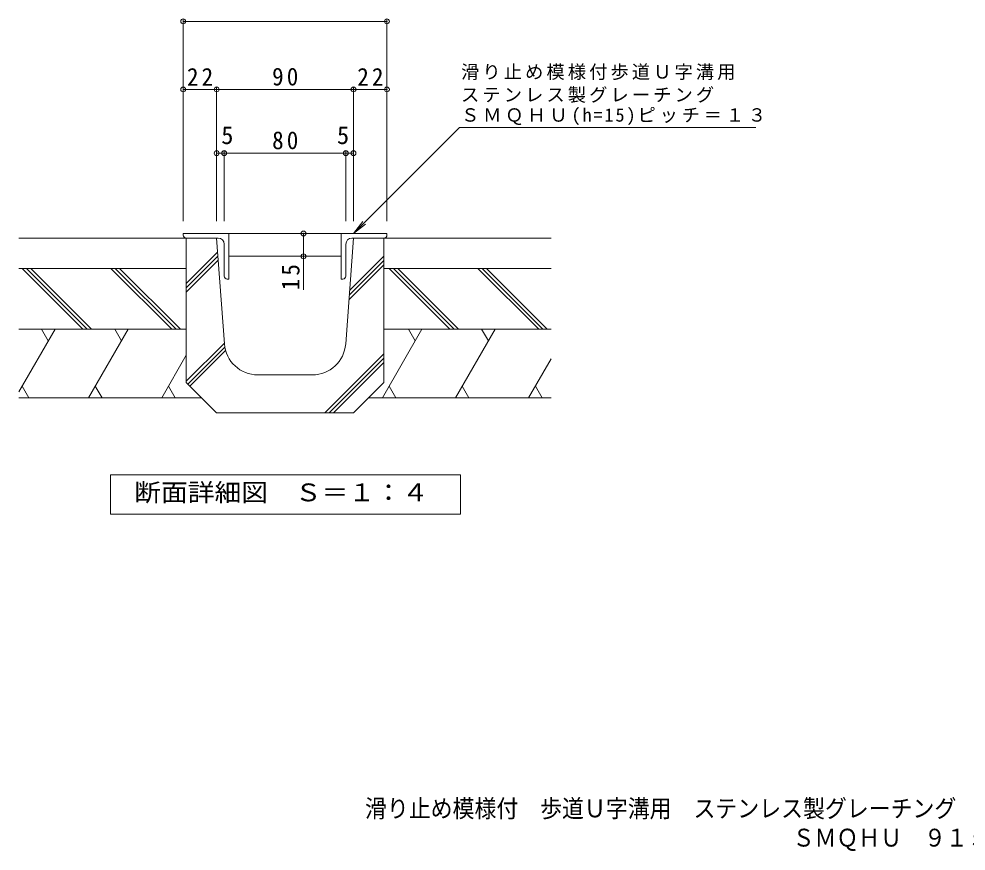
# Model space of a CAD drawing. Units: millimetres on the paper, enlarged 10 times, with parts at other scales. Extents: x -1646 to 1620, y -1375 to 967.
# Drawn here: x -1418 to 139, y -1375 to -7 of the extents above; entities that cross this region are included whole.
import ezdxf
from ezdxf.enums import TextEntityAlignment as Align

# ---------------------------------------------------------------- set-up
doc = ezdxf.new("R2010")
doc.units = ezdxf.units.MM
doc.header["$LTSCALE"] = 10
doc.header["$PDMODE"] = 32
doc.header["$PDSIZE"] = 8
doc.layers.add('A-0', color=6, linetype='Continuous', lineweight=5)
doc.layers.add('F-5', color=2, linetype='Continuous')
doc.styles.add('ＭＳ ゴシック', font='')
doc.styles.get('ＭＳ ゴシック').set_extended_font_data('MS Gothic')

msp = doc.modelspace()

# ---------------------------------------------------------------- linework, layer by layer
at = {"layer": 'A-0', "color": 7, "lineweight": 9}
for p, q in [((-1148.43, -8.27), (-1148.43, -339.95)), ((-1148.43, -11.27), (-813.43, -11.27)), ((-813.43, -8.27), (-813.43, -339.95)), ((-1093.43, -123.09), (-1148.43, -123.09)), ((-1093.43, -120.09), (-1093.43, -339.95)), ((-868.43, -123.09), (-1093.43, -123.09)), ((-868.43, -120.09), (-868.43, -339.95)), ((-813.43, -123.09), (-868.43, -123.09)), ((-868.43, -359.95), (-693.96, -185.48)), ((-693.96, -185.48), (-207.08, -185.48)), ((-1080.93, -227.78), (-1093.43, -227.78)), ((-1080.93, -224.78), (-1080.93, -339.95)), ((-880.93, -227.78), (-1080.93, -227.78)), ((-880.93, -224.78), (-880.93, -339.95)), ((-868.43, -227.78), (-880.93, -227.78)), ((-868.43, -359.95), (-853.21, -340.11)), ((-868.43, -359.95), (-848.6, -344.73)), ((-950.72, -359.95), (-950.72, -397.45)), ((-950.72, -397.45), (-950.72, -452.67))]:
    msp.add_line(p, q, dxfattribs=at)
at = {"layer": 'A-0'}
for p, q in [((-1418.43, -367.45), (-1143.43, -367.45)), ((-1143.43, -367.45), (-1143.43, -604.95)), ((-868.43, -367.45), (-881.23, -541.48)), ((-543.43, -367.45), (-868.43, -367.45)), ((-1143.43, -442.2), (-1091.73, -390.51)), ((-1143.43, -449.27), (-1091.25, -397.09)), ((-1143.43, -456.34), (-1090.77, -403.68)), ((-875.32, -461.16), (-818.43, -404.27)), ((-874.76, -453.53), (-818.43, -397.2)), ((-1418.43, -417.45), (-1143.43, -417.45)), ((-1313.15, -517.45), (-1413.15, -417.45)), ((-1306.08, -517.45), (-1406.08, -417.45)), ((-1299.01, -517.45), (-1399.01, -417.45)), ((-1167.21, -517.45), (-1267.21, -417.45)), ((-1160.13, -517.45), (-1260.13, -417.45)), ((-1153.06, -517.45), (-1253.06, -417.45)), ((-875.88, -468.79), (-818.43, -411.34)), ((-543.43, -417.45), (-818.43, -417.45)), ((-709.91, -517.45), (-809.91, -417.45)), ((-702.84, -517.45), (-802.84, -417.45)), ((-695.77, -517.45), (-795.77, -417.45)), ((-563.96, -517.45), (-663.96, -417.45)), ((-556.89, -517.45), (-656.89, -417.45)), ((-549.82, -517.45), (-649.82, -417.45)), ((-1359.14, -517.45), (-1418.43, -620.14)), ((-1418.43, -517.45), (-1143.43, -517.45)), ((-1381.21, -517.45), (-1370.18, -536.56)), ((-1238.95, -517.45), (-1303.91, -629.95)), ((-1261.02, -517.45), (-1249.99, -536.56)), ((-755.9, -517.45), (-820.85, -629.95)), ((-543.43, -517.45), (-818.43, -517.45)), ((-777.97, -517.45), (-766.93, -536.56)), ((-635.71, -517.45), (-700.66, -629.95)), ((-657.78, -517.45), (-646.74, -536.56)), ((-1143.43, -602.93), (-1080.71, -540.22)), ((-1143.43, -560.17), (-1183.72, -629.95)), ((-1140.9, -607.48), (-1080.02, -546.59)), ((-1137.37, -611.01), (-1078.72, -552.37)), ((-915.44, -654.95), (-818.43, -557.93)), ((-908.37, -654.95), (-818.43, -565)), ((-901.3, -654.95), (-818.43, -572.08)), ((-543.43, -565.79), (-580.47, -629.95)), ((-1143.43, -604.95), (-1093.43, -654.95)), ((-1025.78, -592.45), (-936.08, -592.45)), ((-1402.03, -629.95), (-1413.06, -610.84)), ((-1281.84, -629.95), (-1292.87, -610.84)), ((-1161.65, -629.95), (-1172.68, -610.84)), ((-798.78, -629.95), (-809.82, -610.84)), ((-678.59, -629.95), (-689.63, -610.84)), ((-558.41, -629.95), (-569.44, -610.84)), ((-1118.43, -629.95), (-1418.43, -629.95)), ((-543.43, -629.95), (-843.43, -629.95)), ((-1093.43, -654.95), (-868.43, -654.95))]:
    msp.add_line(p, q, dxfattribs=at)
at = {"layer": 'A-0', "color": 3, "lineweight": 9}
for p, q in [((-1073.43, -359.95), (-1148.43, -359.95)), ((-1148.43, -362.45), (-1148.43, -359.95)), ((-1143.43, -367.45), (-1090.93, -367.45)), ((-1073.43, -359.95), (-1073.43, -434.95)), ((-888.43, -359.95), (-1073.43, -359.95)), ((-888.43, -359.95), (-888.43, -434.95)), ((-888.43, -359.95), (-813.43, -359.95)), ((-818.43, -367.45), (-870.93, -367.45)), ((-813.43, -362.45), (-813.43, -359.95)), ((-1080.93, -429.95), (-1080.93, -377.45)), ((-880.93, -429.95), (-880.93, -377.45)), ((-1073.43, -397.45), (-888.43, -397.45)), ((-1075.93, -434.95), (-1073.43, -434.95)), ((-885.93, -434.95), (-888.43, -434.95))]:
    msp.add_line(p, q, dxfattribs=at)
at = {"layer": 'A-0'}
for points in [[(-1143.43, -367.45), (-1093.43, -367.45), (-1080.63, -541.48)], [(-868.43, -367.45), (-818.43, -367.45), (-818.43, -604.95), (-868.43, -654.95)]]:
    msp.add_lwpolyline(points, dxfattribs=at)
at = {"layer": 'A-0', "color": 7, "lineweight": 9}
msp.add_lwpolyline([(-1267.68, -821.49), (-1267.68, -756.49), (-692.68, -756.49), (-692.68, -821.49)], close=True, dxfattribs=at)
at = {"layer": 'A-0', "color": 3, "lineweight": 9}
for centre, radius, start, end in [((-1143.43, -362.45), 5, 180, 270), ((-1090.93, -377.45), 10, 0, 90), ((-870.93, -377.45), 10, 90, 180), ((-818.43, -362.45), 5, 270, 0), ((-1075.93, -429.95), 5, 180, 270), ((-885.93, -429.95), 5, 270, 0)]:
    msp.add_arc(centre, radius, start, end, dxfattribs=at)
at = {"layer": 'A-0'}
for centre, start, end in [((-1025.78, -537.45), 184.20536, 270), ((-936.08, -537.45), 270, 355.79464)]:
    msp.add_arc(centre, 55, start, end, dxfattribs=at)
at = {"layer": 'A-0', "color": 7}
for p in [(-1148.43, -11.27), (-813.43, -11.27), (-1148.43, -123.09), (-1093.43, -123.09), (-868.43, -123.09), (-813.43, -123.09), (-1093.43, -227.78), (-1080.93, -227.78), (-880.93, -227.78), (-868.43, -227.78), (-950.72, -359.95), (-950.72, -397.45)]:
    msp.add_point(p, dxfattribs=at)

# ---------------------------------------------------------------- texts
at = {"layer": 'A-0', "color": 2, "style": 'ＭＳ ゴシック'}
for p in [(-1085.77, -221.78), (-895.56, -221.78)]:
    msp.add_text('5', height=29.33, dxfattribs=at).set_placement(p, align=Align.BOTTOM_LEFT)
at = {"layer": 'A-0', "color": 2, "style": 'ＭＳ ゴシック', "width": 1.1}
msp.add_text('断面詳細図\u3000Ｓ＝１：４', height=29.33, dxfattribs=at).set_placement((-1228.91, -808.99), align=Align.BOTTOM_LEFT)
at = {"layer": 'A-0', "color": 2, "char_height": 29.33, "attachment_point": 7, "style": 'ＭＳ ゴシック'}
for s, insert in [('\\T1.27;\\W0.95;22', (-1142.18, -117.09)), ('\\T1.27;\\W0.95;90', (-1002.18, -117.09)), ('\\T1.27;\\W0.95;22', (-862.18, -117.09)), ('\\T1.27;\\W0.95;80', (-1002.18, -221.78))]:
    msp.add_mtext(s, dxfattribs=dict(at, insert=insert))
at = {"layer": 'A-0', "color": 7, "char_height": 21.99, "attachment_point": 7, "style": 'ＭＳ ゴシック'}
for s, insert in [('\\T1.17;滑り止め模様付歩道Ｕ字溝用', (-691.56, -107.86)), ('\\T1.17;ステンレス製グレーチング', (-691.56, -145.32)), ('\\T1.21;ＳＭＱＨＵ(h=15)ピッチ＝１３', (-691.56, -181.96))]:
    msp.add_mtext(s, dxfattribs=dict(at, insert=insert))
at = {"layer": 'A-0', "color": 2, "insert": (-956.72, -453.35), "char_height": 29.33, "attachment_point": 7, "rotation": 90, "style": 'ＭＳ ゴシック'}
msp.add_mtext('\\T1.27;\\W0.95;15', dxfattribs=at)
at = {"layer": 'F-5', "style": 'ＭＳ ゴシック', "width": 0.9}
for s, p in [('滑り止め模様付\u3000歩道Ｕ字溝用\u3000ステンレス製グレーチング', (-849.55, -1328.51)), ('ＳＭＱＨＵ\u3000９１５\u3000Ｐ＝１３', (-146.51, -1376.51))]:
    msp.add_text(s, height=29.33, dxfattribs=at).set_placement(p, align=Align.BOTTOM_LEFT)

doc.saveas('drawing.dxf')
